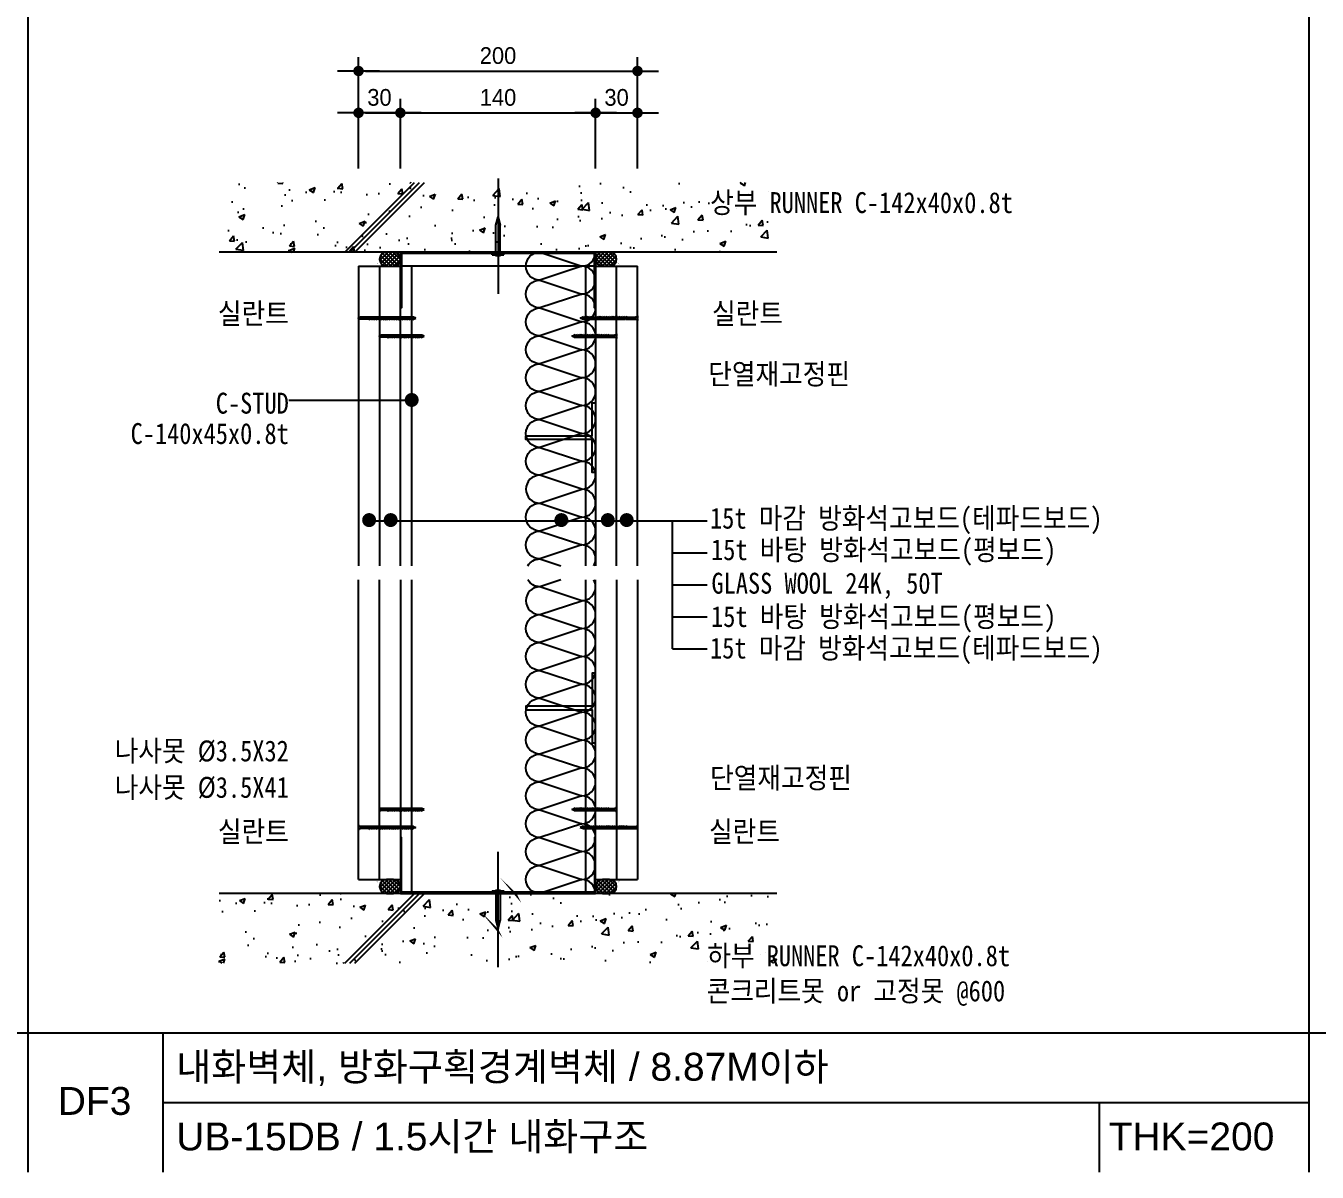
# Model space of a CAD drawing. Header units: millimetres. Extents: x 104 to 12536, y 73 to 2865.
# Drawn here: x 1021 to 1947, y 104 to 927 of the extents above; entities that cross this region are included whole.
import ezdxf
from ezdxf.enums import TextEntityAlignment as Align

# ---------------------------------------------------------------- set-up
doc = ezdxf.new("R2010")
doc.units = ezdxf.units.MM
doc.header["$LTSCALE"] = 5
doc.linetypes.add('CEN', pattern=[62, 60, -1, 0, -1])
for name, color, linetype in [('2', 7, 'Continuous'), ('CEN', 1, 'CEN'), ('CHAN', 3, 'Continuous'), ('CONC', 2, 'Continuous'), ('ele', 8, 'Continuous'), ('formline', 6, 'Continuous'), ('GB', 7, 'Continuous'), ('HAT', 8, 'Continuous'), ('HAT-CON', 8, 'Continuous'), ('INSUL', 8, 'Continuous'), ('ITXT', 5, 'Continuous'), ('PIN', 4, 'Continuous'), ('RXDIM', 7, 'Continuous'), ('SCREW2', 8, 'Continuous'), ('TEXT', 7, 'Continuous')]:
    doc.layers.add(name, color=color, linetype=linetype)
doc.styles.add('CGS', font='')
doc.styles.add('HANGUL', font='swissel.ttf', dxfattribs={"height": 39.575204})
doc.styles.add('RXHS', font='')
doc.styles.get('CGS').set_extended_font_data('Dotum')
doc.styles.get('RXHS').set_extended_font_data('DotumChe')
doc.dimstyles.new('NDIM', dxfattribs={"dimscale": 5, "dimtxt": 2.4, "dimasz": 1, "dimexe": 2, "dimexo": 2, "dimgap": 1, "dimtad": 1, "dimtoh": 1, "dimdec": 0, "dimzin": 0, "dimdsep": 46, "dimtxsty": 'CGS', "dimblk1": 'DOTK', "dimblk2": 'DOTK', "dimsah": 1, "dimcen": 3, "dimclrt": 3, "dimadec": 0, "dimazin": 0, "dimtfac": 1.25, "dimtdec": 0, "dimtix": 1, "dimtmove": 2, "dimatfit": 3, "dimldrblk": 'DOTK', "dimfxl": 1, "dimtolj": 1, "dimtzin": 0, "dimarcsym": 0})

# ---------------------------------------------------------------- blocks, each defined once
blk = doc.blocks.new('나사못41')
at = {"layer": 'SCREW2'}
for p, q in [((2.25, 39.17), (0.63, 38.74)), ((0.63, 38.74), (0.92, 39.12)), ((2.25, 38.32), (0.63, 37.89)), ((0.63, 37.89), (0.92, 38.27)), ((2.25, 37.47), (0.64, 37.04)), ((0.64, 37.04), (0.92, 37.43)), ((2.54, 39.55), (0.92, 39.12)), ((2.54, 38.7), (0.92, 38.27)), ((2.54, 37.86), (0.92, 37.43)), ((0.93, 38.81), (0.93, 38.28)), ((0.93, 37.97), (0.93, 37.43)), ((0.93, 37.12), (0.93, 36.58)), ((1.6, 41), (0.98, 39.39)), ((0.98, 39.39), (1.64, 39.91)), ((0.98, 39.39), (0.98, 39.14)), ((1.64, 39.91), (1.6, 41)), ((2.26, 39.48), (1.6, 41)), ((2.25, 39.17), (2.54, 39.55)), ((2.25, 39.17), (2.25, 38.63)), ((2.25, 38.32), (2.54, 38.7)), ((2.25, 38.32), (2.25, 37.78)), ((2.25, 37.47), (2.54, 37.86)), ((2.25, 37.47), (2.25, 36.93)), ((2.25, 36.62), (0.63, 36.19)), ((0.63, 36.19), (0.92, 36.58)), ((2.25, 35.78), (0.63, 35.35)), ((0.63, 35.35), (0.92, 35.73)), ((2.25, 34.93), (0.63, 34.5)), ((0.63, 34.5), (0.92, 34.88)), ((2.25, 33.23), (0.63, 32.8)), ((0.63, 32.8), (0.92, 33.19)), ((2.25, 32.39), (0.63, 31.96)), ((0.63, 31.96), (0.92, 32.34)), ((2.25, 31.54), (0.63, 31.11)), ((0.63, 31.11), (0.92, 31.5)), ((2.25, 29), (0.63, 28.57)), ((0.63, 28.57), (0.92, 28.95)), ((2.25, 34.08), (0.64, 33.65)), ((0.64, 33.65), (0.92, 34.04)), ((2.25, 30.69), (0.64, 30.26)), ((0.64, 30.26), (0.92, 30.65)), ((2.25, 29.85), (0.64, 29.42)), ((0.64, 29.42), (0.93, 29.8)), ((2.25, 28.15), (0.64, 27.72)), ((0.64, 27.72), (0.92, 28.11)), ((2.53, 37.01), (0.92, 36.58)), ((2.54, 36.16), (0.92, 35.73)), ((2.54, 35.31), (0.92, 34.88)), ((2.54, 34.47), (0.92, 34.04)), ((2.53, 33.62), (0.92, 33.19)), ((2.54, 32.77), (0.92, 32.34)), ((2.54, 31.92), (0.92, 31.5)), ((2.54, 31.08), (0.92, 30.65)), ((2.54, 29.38), (0.92, 28.95)), ((2.54, 28.54), (0.92, 28.11)), ((0.93, 36.27), (0.93, 35.73)), ((0.93, 35.43), (0.93, 34.89)), ((0.93, 34.58), (0.93, 34.04)), ((0.93, 33.73), (0.93, 33.19)), ((0.93, 32.88), (0.93, 32.34)), ((0.93, 32.04), (0.93, 31.5)), ((0.93, 31.19), (0.93, 30.65)), ((0.93, 30.34), (0.93, 29.8)), ((2.54, 30.23), (0.93, 29.8)), ((0.93, 29.49), (0.93, 28.95)), ((0.93, 28.65), (0.93, 28.11)), ((0.93, 27.8), (0.93, 27.26)), ((2.25, 36.62), (2.53, 37.01)), ((2.25, 36.62), (2.25, 36.08)), ((2.25, 35.78), (2.54, 36.16)), ((2.25, 35.78), (2.25, 35.24)), ((2.25, 34.93), (2.54, 35.31)), ((2.25, 34.93), (2.25, 34.39)), ((2.25, 34.08), (2.54, 34.47)), ((2.25, 34.08), (2.25, 33.54)), ((2.25, 33.23), (2.53, 33.62)), ((2.25, 33.23), (2.25, 32.69)), ((2.25, 32.39), (2.54, 32.77)), ((2.25, 32.39), (2.25, 31.85)), ((2.25, 31.54), (2.54, 31.92)), ((2.25, 31.54), (2.25, 31)), ((2.25, 30.69), (2.54, 31.08)), ((2.25, 30.69), (2.25, 30.15)), ((2.25, 29.85), (2.54, 30.23)), ((2.25, 29.84), (2.25, 29.3)), ((2.25, 29), (2.54, 29.38)), ((2.25, 29), (2.25, 28.46)), ((2.25, 28.15), (2.54, 28.54)), ((2.25, 28.15), (2.25, 27.61)), ((2.25, 24.76), (0.63, 24.33)), ((0.63, 24.33), (0.92, 24.72)), ((2.25, 27.3), (0.64, 26.87)), ((0.64, 26.87), (0.93, 27.26)), ((2.25, 26.46), (0.64, 26.03)), ((0.64, 26.03), (0.92, 26.41)), ((2.25, 25.61), (0.64, 25.18)), ((0.64, 25.18), (0.93, 25.56)), ((2.25, 23.91), (0.64, 23.48)), ((0.64, 23.48), (0.92, 23.87)), ((2.25, 23.07), (0.64, 22.64)), ((0.64, 22.64), (0.93, 23.02)), ((2.26, 22.22), (0.64, 21.79)), ((0.64, 21.79), (0.93, 22.18)), ((2.25, 21.37), (0.64, 20.94)), ((0.64, 20.94), (0.93, 21.33)), ((2.26, 20.53), (0.64, 20.1)), ((0.64, 20.1), (0.93, 20.48)), ((2.25, 19.68), (0.64, 19.25)), ((0.64, 19.25), (0.92, 19.63)), ((2.25, 18.83), (0.64, 18.4)), ((0.64, 18.4), (0.93, 18.79)), ((2.54, 26.84), (0.92, 26.41)), ((2.54, 25.15), (0.92, 24.72)), ((2.54, 24.3), (0.92, 23.87)), ((2.54, 20.06), (0.92, 19.63)), ((2.54, 27.69), (0.93, 27.26)), ((0.93, 26.95), (0.93, 26.41)), ((0.93, 26.1), (0.93, 25.56)), ((2.54, 25.99), (0.93, 25.56)), ((0.93, 25.26), (0.93, 24.72)), ((0.93, 24.41), (0.93, 23.87)), ((0.93, 23.56), (0.93, 23.02)), ((2.54, 23.45), (0.93, 23.02)), ((0.93, 22.71), (0.93, 22.18)), ((2.54, 22.6), (0.93, 22.18)), ((0.93, 21.87), (0.93, 21.33)), ((2.54, 21.76), (0.93, 21.33)), ((0.93, 21.02), (0.93, 20.48)), ((2.54, 20.91), (0.93, 20.48)), ((0.93, 20.17), (0.93, 19.63)), ((0.93, 19.32), (0.93, 18.79)), ((2.54, 19.21), (0.93, 18.79)), ((2.25, 27.3), (2.54, 27.69)), ((2.25, 27.3), (2.25, 26.76)), ((2.25, 26.46), (2.54, 26.84)), ((2.25, 26.45), (2.25, 25.92)), ((2.25, 25.61), (2.54, 25.99)), ((2.25, 25.61), (2.25, 25.07)), ((2.25, 24.76), (2.54, 25.15)), ((2.25, 24.76), (2.25, 24.22)), ((2.25, 23.91), (2.54, 24.3)), ((2.25, 23.91), (2.25, 23.37)), ((2.25, 23.07), (2.54, 23.45)), ((2.25, 23.06), (2.25, 20.53)), ((2.25, 21.37), (2.54, 21.76)), ((2.25, 21.37), (2.25, 20.83)), ((2.25, 20.52), (2.25, 19.98)), ((2.25, 19.68), (2.54, 20.06)), ((2.25, 19.68), (2.25, 19.14)), ((2.25, 18.83), (2.54, 19.21)), ((2.25, 18.83), (2.25, 18.29)), ((2.26, 22.22), (2.54, 22.6)), ((2.26, 20.53), (2.54, 20.91)), ((2.26, 17.98), (0.64, 17.55)), ((0.64, 17.55), (0.93, 17.94)), ((2.26, 17.14), (0.64, 16.71)), ((0.64, 16.71), (0.93, 17.09)), ((2.26, 15.44), (0.64, 15.01)), ((0.64, 15.01), (0.93, 15.4)), ((2.26, 14.59), (0.64, 14.16)), ((0.64, 14.16), (0.93, 14.55)), ((2.26, 16.29), (0.65, 15.86)), ((0.65, 15.86), (0.93, 16.24)), ((2.26, 13.75), (0.65, 13.32)), ((0.65, 13.32), (0.93, 13.7)), ((2.26, 12.9), (0.65, 12.47)), ((0.65, 12.47), (0.93, 12.86)), ((2.26, 12.05), (0.65, 11.62)), ((0.65, 11.62), (0.93, 12.01)), ((2.26, 11.21), (0.65, 10.78)), ((0.65, 10.78), (0.93, 11.16)), ((2.26, 10.38), (0.65, 9.95)), ((0.65, 9.95), (0.93, 10.33)), ((2.26, 9.55), (0.65, 9.12)), ((0.65, 9.12), (0.93, 9.5)), ((0.93, 18.48), (0.93, 17.94)), ((0.93, 18.48), (0.93, 17.94)), ((2.54, 18.37), (0.93, 17.94)), ((0.93, 17.63), (0.93, 17.09)), ((2.55, 17.52), (0.93, 17.09)), ((0.93, 16.78), (0.93, 16.24)), ((2.55, 16.67), (0.93, 16.24)), ((0.93, 15.94), (0.93, 15.4)), ((2.54, 15.83), (0.93, 15.4)), ((0.93, 15.09), (0.93, 14.55)), ((2.55, 14.98), (0.93, 14.55)), ((0.93, 14.24), (0.93, 13.7)), ((2.55, 14.13), (0.93, 13.7)), ((0.93, 13.39), (0.93, 12.86)), ((2.55, 13.29), (0.93, 12.86)), ((0.93, 12.55), (0.93, 12.01)), ((2.55, 12.44), (0.93, 12.01)), ((0.93, 11.7), (0.93, 10.33)), ((2.55, 11.59), (0.93, 11.16)), ((2.55, 10.76), (0.93, 10.33)), ((0.93, 10.02), (0.93, 9.5)), ((2.55, 9.93), (0.93, 9.5)), ((2.25, 17.98), (2.25, 17.44)), ((2.25, 17.13), (2.25, 16.59)), ((2.25, 16.29), (2.25, 15.75)), ((2.25, 15.44), (2.25, 14.9)), ((2.25, 14.59), (2.25, 14.05)), ((2.25, 13.75), (2.25, 13.21)), ((2.25, 12.05), (2.25, 11.51)), ((2.25, 11.2), (2.25, 10.68)), ((2.25, 10.37), (2.25, 9.85)), ((2.25, 9.54), (2.25, 9.02)), ((2.26, 17.98), (2.54, 18.37)), ((2.26, 17.14), (2.55, 17.52)), ((2.26, 16.29), (2.55, 16.67)), ((2.26, 15.44), (2.54, 15.83)), ((2.26, 14.59), (2.55, 14.98)), ((2.26, 13.75), (2.55, 14.13)), ((2.26, 12.9), (2.55, 13.29)), ((2.26, 12.9), (2.26, 12.36)), ((2.26, 12.05), (2.55, 12.44)), ((2.26, 11.21), (2.55, 11.59)), ((2.26, 10.38), (2.55, 10.76)), ((2.26, 9.55), (2.55, 9.93)), ((2.26, 8.72), (0.65, 8.29)), ((0.65, 8.29), (0.93, 8.67)), ((2.26, 7.89), (0.65, 7.46)), ((0.65, 7.46), (0.93, 7.84)), ((2.26, 7.06), (0.65, 6.63)), ((0.65, 6.63), (0.93, 7.01)), ((0.93, 9.19), (0.93, 8.67)), ((2.55, 9.1), (0.93, 8.67)), ((0.93, 8.36), (0.93, 7.84)), ((2.55, 8.27), (0.93, 7.84)), ((0.93, 7.53), (0.93, 7.01)), ((2.55, 7.44), (0.93, 7.01)), ((0.93, 6.7), (0.93, 1.19)), ((1.54, 0.48), (1.54, 0.65)), ((1.6, 0.68), (1.57, 0.68)), ((1.63, 0.48), (1.63, 0.65)), ((2.08, 0), (3.2, 0)), ((2.25, 8.71), (2.25, 8.19)), ((2.25, 7.88), (2.25, 7.36)), ((2.25, 7.05), (2.25, 1.19)), ((2.26, 8.72), (2.55, 9.1)), ((2.26, 7.89), (2.55, 8.27)), ((2.26, 7.06), (2.55, 7.44)), ((-0.03, 0), (1.09, 0))]:
    blk.add_line(p, q, dxfattribs=at)
for centre, radius, start, end in [((-0.49, 1.35), 1.43, 288.66128, 353.44689), ((1.07, 0.47), 0.473, 267.52648, 0.91384), ((1.59, -1.99), 2.05, 80.28655, 99.71345), ((1.57, 0.65), 0.033, 90, 180), ((1.6, 0.65), 0.033, 0, 90), ((2.1, 0.47), 0.473, 179.08616, 272.47352), ((3.64, 1.33), 1.4, 185.72984, 251.659)]:
    blk.add_arc(centre, radius, start, end, dxfattribs=at)
blk = doc.blocks.new('고정못')
at = {"layer": 'CEN'}
blk.add_line((4.11, 55.13), (4.11, -27.57), dxfattribs=at)
at = {"layer": 'SCREW2'}
for p, q in [((2.66, 21.76), (4.11, 27.57)), ((2.66, 2.42), (2.66, 21.76)), ((4.11, 27.57), (5.56, 21.76)), ((5.56, 2.42), (5.56, 21.76)), ((0, 1.45), (8.22, 1.45)), ((0, 0.48), (0, 1.45)), ((0, 0.48), (8.22, 0.48)), ((2.42, 0), (2.42, 0.48)), ((2.42, 0), (5.8, 0)), ((5.8, 0), (5.8, 0.48)), ((8.22, 0.48), (8.22, 1.45))]:
    blk.add_line(p, q, dxfattribs=at)
blk.add_lwpolyline([(4.11, 27.57), (4.63, 22.28, 0.255479), (5.56, 21.76, 0.15073)], format="xyb", dxfattribs=at)
at = {"layer": 'SCREW2', "extrusion": (0, 0, -1)}
for centre, major_axis, ratio, start_param, end_param in [((0.06, 2.43), (2.6, 0.01), 0.375814, 0.025149, 1.595945), ((0.99, 2.42), (2.42, 0.09), 0.428989, 0.090861, 1.274963)]:
    blk.add_ellipse(centre, major_axis=major_axis, ratio=ratio, start_param=start_param, end_param=end_param, dxfattribs=at)
at = {"layer": 'SCREW2'}
for centre, major_axis, ratio, start_param, end_param in [((7.23, 2.42), (-2.42, 0.09), 0.428989, 0.090861, 1.274963), ((8.16, 2.43), (-2.6, 0.01), 0.375814, 0.025149, 1.595945)]:
    blk.add_ellipse(centre, major_axis=major_axis, ratio=ratio, start_param=start_param, end_param=end_param, dxfattribs=at)
blk = doc.blocks.new('DOTK')
blk.add_line((-3, 0), (3, 0))
at = {"const_width": 0.75}
blk.add_lwpolyline([(-0.375, 0, 1), (0.375, 0, 1)], format="xyb", close=True, dxfattribs=at)
blk = doc.blocks.new('*D40')
at = {"layer": 'RXDIM', "color": 0, "lineweight": -2, "transparency": 16777216}
for p, q in [((1260.03, 824.5), (1260.03, 904.5)), ((1460.03, 824.5), (1460.03, 904.5)), ((1265.03, 894.5), (1455.03, 894.5))]:
    blk.add_line(p, q, dxfattribs=at)
at = {"layer": 'RXDIM', "color": 0, "lineweight": -2, "transparency": 16777216, "xscale": 5, "yscale": 5, "zscale": 5, "rotation": 180}
blk.add_blockref('DOTK', (1260.03, 894.5), dxfattribs=at)
at = {"layer": 'RXDIM', "color": 0, "lineweight": -2, "transparency": 16777216, "xscale": 5, "yscale": 5, "zscale": 5}
blk.add_blockref('DOTK', (1460.03, 894.5), dxfattribs=at)
at = {"layer": 'RXDIM', "color": 3, "transparency": 16777216, "insert": (1360.03, 905.51), "char_height": 12, "attachment_point": 5, "style": 'CGS'}
blk.add_mtext('\\A1;200', dxfattribs=at)
blk = doc.blocks.new('*D41')
at = {"layer": 'RXDIM', "color": 0, "lineweight": -2, "transparency": 16777216}
for p, q in [((1260.03, 824.5), (1260.03, 874.5)), ((1290.03, 824.5), (1290.03, 874.5)), ((1265.03, 864.5), (1285.03, 864.5))]:
    blk.add_line(p, q, dxfattribs=at)
at = {"layer": 'RXDIM', "color": 0, "lineweight": -2, "transparency": 16777216, "xscale": 5, "yscale": 5, "zscale": 5, "rotation": 180}
blk.add_blockref('DOTK', (1260.03, 864.5), dxfattribs=at)
at = {"layer": 'RXDIM', "color": 0, "lineweight": -2, "transparency": 16777216, "xscale": 5, "yscale": 5, "zscale": 5}
blk.add_blockref('DOTK', (1290.03, 864.5), dxfattribs=at)
at = {"layer": 'RXDIM', "color": 3, "transparency": 16777216, "insert": (1275.03, 875.51), "char_height": 12, "attachment_point": 5, "style": 'CGS'}
blk.add_mtext('\\A1;30', dxfattribs=at)
blk = doc.blocks.new('*D42')
at = {"layer": 'RXDIM', "color": 0, "lineweight": -2, "transparency": 16777216}
for p, q in [((1290.03, 824.5), (1290.03, 874.5)), ((1430.03, 824.5), (1430.03, 874.5)), ((1295.03, 864.5), (1425.03, 864.5))]:
    blk.add_line(p, q, dxfattribs=at)
at = {"layer": 'RXDIM', "color": 0, "lineweight": -2, "transparency": 16777216, "xscale": 5, "yscale": 5, "zscale": 5, "rotation": 180}
blk.add_blockref('DOTK', (1290.03, 864.5), dxfattribs=at)
at = {"layer": 'RXDIM', "color": 0, "lineweight": -2, "transparency": 16777216, "xscale": 5, "yscale": 5, "zscale": 5}
blk.add_blockref('DOTK', (1430.03, 864.5), dxfattribs=at)
at = {"layer": 'RXDIM', "color": 3, "transparency": 16777216, "insert": (1360.03, 875.51), "char_height": 12, "attachment_point": 5, "style": 'CGS'}
blk.add_mtext('\\A1;140', dxfattribs=at)
blk = doc.blocks.new('*D43')
at = {"layer": 'RXDIM', "color": 0, "lineweight": -2, "transparency": 16777216}
for p, q in [((1430.03, 824.5), (1430.03, 874.5)), ((1460.03, 824.5), (1460.03, 874.5)), ((1435.03, 864.5), (1455.03, 864.5))]:
    blk.add_line(p, q, dxfattribs=at)
at = {"layer": 'RXDIM', "color": 0, "lineweight": -2, "transparency": 16777216, "xscale": 5, "yscale": 5, "zscale": 5, "rotation": 180}
blk.add_blockref('DOTK', (1430.03, 864.5), dxfattribs=at)
at = {"layer": 'RXDIM', "color": 0, "lineweight": -2, "transparency": 16777216, "xscale": 5, "yscale": 5, "zscale": 5}
blk.add_blockref('DOTK', (1460.03, 864.5), dxfattribs=at)
at = {"layer": 'RXDIM', "color": 3, "transparency": 16777216, "insert": (1445.03, 875.51), "char_height": 12, "attachment_point": 5, "style": 'CGS'}
blk.add_mtext('\\A1;30', dxfattribs=at)
blk = doc.blocks.new('나사못32')
at = {"layer": 'SCREW2'}
for p, q in [((2.24, 30.17), (0.63, 29.74)), ((0.63, 29.74), (0.92, 30.12)), ((2.25, 29.32), (0.63, 28.89)), ((0.63, 28.89), (0.92, 29.27)), ((2.25, 28.47), (0.63, 28.04)), ((0.63, 28.04), (0.92, 28.43)), ((2.53, 28.01), (0.91, 27.58)), ((2.53, 30.55), (0.92, 30.12)), ((0.92, 29.81), (0.92, 29.28)), ((2.53, 29.7), (0.92, 29.27)), ((0.92, 28.97), (0.92, 28.43)), ((2.54, 28.86), (0.92, 28.43)), ((0.92, 28.12), (0.92, 27.58)), ((1.6, 32), (0.98, 30.39)), ((0.98, 30.39), (1.64, 30.91)), ((0.98, 30.39), (0.98, 30.14)), ((1.64, 30.91), (1.6, 32)), ((2.27, 30.45), (1.6, 32)), ((2.24, 30.17), (2.53, 30.55)), ((2.24, 30.17), (2.24, 29.63)), ((2.24, 29.32), (2.24, 28.78)), ((2.24, 28.47), (2.24, 27.93)), ((2.24, 27.62), (2.53, 28.01)), ((2.25, 29.32), (2.53, 29.7)), ((2.25, 28.47), (2.54, 28.86)), ((2.24, 27.62), (0.63, 27.19)), ((0.63, 27.19), (0.91, 27.58)), ((2.24, 26.78), (0.63, 26.35)), ((0.63, 26.35), (0.92, 26.73)), ((2.25, 25.93), (0.63, 25.5)), ((0.63, 25.5), (0.92, 25.88)), ((2.25, 25.08), (0.63, 24.65)), ((0.63, 24.65), (0.92, 25.04)), ((2.24, 24.23), (0.63, 23.8)), ((0.63, 23.8), (0.91, 24.19)), ((2.24, 23.39), (0.63, 22.96)), ((0.63, 22.96), (0.92, 23.34)), ((2.25, 22.54), (0.63, 22.11)), ((0.63, 22.11), (0.92, 22.5)), ((2.25, 21.69), (0.63, 21.26)), ((0.63, 21.26), (0.92, 21.65)), ((2.25, 20), (0.63, 19.57)), ((0.63, 19.57), (0.92, 19.95)), ((2.25, 19.15), (0.63, 18.72)), ((0.63, 18.72), (0.92, 19.11)), ((2.25, 20.85), (0.64, 20.42)), ((0.64, 20.42), (0.92, 20.8)), ((2.53, 24.62), (0.91, 24.19)), ((0.92, 27.27), (0.92, 26.73)), ((2.53, 27.16), (0.92, 26.73)), ((0.92, 26.43), (0.92, 25.89)), ((2.53, 26.31), (0.92, 25.88)), ((0.92, 25.58), (0.92, 25.04)), ((2.54, 25.47), (0.92, 25.04)), ((0.92, 24.73), (0.92, 24.19)), ((0.92, 23.88), (0.92, 23.34)), ((2.53, 23.77), (0.92, 23.34)), ((0.92, 23.04), (0.92, 22.5)), ((2.53, 22.92), (0.92, 22.5)), ((0.92, 22.19), (0.92, 21.65)), ((2.54, 22.08), (0.92, 21.65)), ((0.92, 21.34), (0.92, 20.8)), ((2.54, 21.23), (0.92, 20.8)), ((0.92, 20.49), (0.92, 19.95)), ((2.53, 20.38), (0.92, 19.95)), ((0.92, 19.65), (0.92, 19.11)), ((2.54, 19.54), (0.92, 19.11)), ((0.92, 18.8), (0.92, 18.26)), ((2.54, 18.69), (0.92, 18.26)), ((2.24, 27.62), (2.24, 27.08)), ((2.24, 26.78), (2.53, 27.16)), ((2.24, 26.78), (2.24, 26.24)), ((2.24, 25.93), (2.24, 25.39)), ((2.24, 25.08), (2.24, 24.54)), ((2.24, 24.23), (2.53, 24.62)), ((2.24, 24.23), (2.24, 23.69)), ((2.24, 23.39), (2.53, 23.77)), ((2.24, 23.39), (2.24, 22.85)), ((2.24, 22.54), (2.24, 22)), ((2.24, 21.69), (2.24, 21.15)), ((2.24, 20.84), (2.24, 20.3)), ((2.24, 20), (2.24, 19.46)), ((2.24, 19.15), (2.24, 18.61)), ((2.25, 25.93), (2.53, 26.31)), ((2.25, 25.08), (2.54, 25.47)), ((2.25, 22.54), (2.53, 22.92)), ((2.25, 21.69), (2.54, 22.08)), ((2.25, 20.85), (2.54, 21.23)), ((2.25, 20), (2.53, 20.38)), ((2.25, 19.15), (2.54, 19.54)), ((2.25, 18.3), (2.54, 18.69)), ((2.25, 17.46), (0.63, 17.03)), ((0.63, 17.03), (0.92, 17.41)), ((2.25, 15.9), (0.63, 15.47)), ((0.63, 15.47), (0.92, 15.86)), ((2.25, 13.36), (0.63, 12.93)), ((0.63, 12.93), (0.92, 13.32)), ((2.25, 18.3), (0.64, 17.87)), ((0.64, 17.87), (0.92, 18.26)), ((2.25, 16.73), (0.64, 16.3)), ((0.64, 16.3), (0.92, 16.68)), ((2.25, 15.06), (0.64, 14.63)), ((0.64, 14.63), (0.92, 15.01)), ((2.25, 14.21), (0.64, 13.78)), ((0.64, 13.78), (0.92, 14.16)), ((2.25, 12.51), (0.64, 12.08)), ((0.64, 12.08), (0.92, 12.47)), ((2.25, 11.67), (0.64, 11.24)), ((0.64, 11.24), (0.92, 11.62)), ((2.26, 10.82), (0.64, 10.39)), ((0.64, 10.39), (0.93, 10.78)), ((2.27, 9.98), (0.65, 9.55)), ((0.65, 9.55), (0.94, 9.93)), ((0.92, 17.95), (0.92, 17.41)), ((2.54, 17.84), (0.92, 17.41)), ((0.92, 17.45), (0.92, 16.92)), ((0.92, 17.22), (0.92, 16.68)), ((2.54, 17.11), (0.92, 16.68)), ((0.92, 16.37), (0.92, 15.86)), ((2.54, 16.29), (0.92, 15.86)), ((0.92, 15.55), (0.92, 15.01)), ((2.54, 15.44), (0.92, 15.01)), ((0.92, 14.7), (0.92, 14.16)), ((2.54, 14.59), (0.92, 14.16)), ((0.92, 13.86), (0.92, 13.32)), ((2.54, 13.75), (0.92, 13.32)), ((0.92, 13.01), (0.92, 12.47)), ((2.54, 12.9), (0.92, 12.47)), ((0.92, 12.16), (0.92, 11.62)), ((2.54, 12.05), (0.92, 11.62)), ((0.93, 11.32), (0.93, 10.78)), ((2.55, 11.21), (0.93, 10.78)), ((0.94, 10.47), (0.94, 9.93)), ((2.55, 10.36), (0.94, 9.93)), ((2.56, 9.51), (0.94, 9.09)), ((0.95, 9.63), (0.95, 9.09)), ((2.24, 18.3), (2.24, 17.76)), ((2.24, 17.45), (2.24, 17.03)), ((2.24, 16.72), (2.24, 16.54)), ((2.24, 16.71), (2.24, 15.86)), ((2.24, 15.9), (2.24, 15.36)), ((2.24, 14.21), (2.24, 13.67)), ((2.24, 13.36), (2.24, 12.82)), ((2.24, 12.51), (2.24, 11.97)), ((2.25, 17.46), (2.54, 17.84)), ((2.25, 16.73), (2.54, 17.11)), ((2.25, 15.9), (2.54, 16.29)), ((2.25, 15.06), (2.54, 15.44)), ((2.25, 15.06), (2.25, 14.52)), ((2.25, 14.21), (2.54, 14.59)), ((2.25, 13.36), (2.54, 13.75)), ((2.25, 12.51), (2.54, 12.9)), ((2.25, 11.67), (2.54, 12.05)), ((2.25, 11.67), (2.25, 11.13)), ((2.26, 10.82), (2.55, 11.21)), ((2.26, 10.82), (2.26, 10.28)), ((2.27, 9.98), (2.55, 10.36)), ((2.27, 9.98), (2.27, 9.44)), ((2.27, 9.13), (2.56, 9.51)), ((0, 0), (1.12, 0)), ((2.27, 9.13), (0.66, 8.7)), ((0.66, 8.7), (0.94, 9.09)), ((2.27, 8.28), (0.66, 7.85)), ((0.66, 7.85), (0.95, 8.24)), ((2.28, 7.44), (0.67, 7.01)), ((0.67, 7.01), (0.95, 7.39)), ((2.29, 6.59), (0.67, 6.16)), ((0.67, 6.16), (0.96, 6.55)), ((2.28, 5.74), (0.67, 5.31)), ((0.67, 5.31), (0.95, 5.7)), ((0.95, 8.78), (0.95, 8.24)), ((2.56, 8.67), (0.95, 8.24)), ((0.95, 7.93), (0.95, 7.39)), ((2.57, 7.82), (0.95, 7.39)), ((2.57, 6.13), (0.95, 5.7)), ((0.95, 5.39), (0.95, 1.19)), ((0.96, 7.09), (0.96, 6.55)), ((2.57, 6.98), (0.96, 6.55)), ((0.96, 6.24), (0.96, 5.7)), ((1.57, 0.48), (1.57, 0.65)), ((1.63, 0.68), (1.6, 0.68)), ((1.66, 0.48), (1.66, 0.65)), ((2.27, 9.13), (2.27, 8.59)), ((2.27, 8.28), (2.56, 8.67)), ((2.27, 8.28), (2.27, 7.74)), ((2.27, 5.74), (2.27, 1.19)), ((2.28, 7.44), (2.57, 7.82)), ((2.28, 7.44), (2.28, 6.9)), ((2.28, 6.59), (2.28, 6.05)), ((2.28, 5.74), (2.57, 6.13)), ((2.29, 6.59), (2.57, 6.98)), ((2.11, 0), (3.23, 0))]:
    blk.add_line(p, q, dxfattribs=at)
for centre, radius, start, end in [((-0.44, 1.33), 1.4, 288.341, 354.27016), ((1.1, 0.47), 0.473, 267.52648, 0.91384), ((1.61, -1.99), 2.05, 80.28655, 99.71345), ((1.6, 0.65), 0.033, 90, 180), ((1.63, 0.65), 0.033, 360, 90), ((2.13, 0.47), 0.473, 179.08616, 272.47352), ((3.67, 1.33), 1.4, 185.72984, 251.659)]:
    blk.add_arc(centre, radius, start, end, dxfattribs=at)

msp = doc.modelspace()

# ---------------------------------------------------------------- hatches: boundary and pattern name
at = {"layer": 'HAT'}
h = msp.add_hatch(dxfattribs=at)
h.set_pattern_fill('_USER', color=256, scale=2, angle=45, style=0, double=1, pattern_type=0)
h.set_pattern_definition([(45, (-2685.3424, -7331.4971), (-1.41421356, 1.41421356), []), (135, (-2685.3424, -7331.4971), (-1.41421356, -1.41421356), [])])
h.paths.add_polyline_path([(1285.03, 764.5), (1280.03, 764.5, 1), (1280.03, 754.5), (1285.03, 754.5, 1)])
h = msp.add_hatch(dxfattribs=at)
h.set_pattern_fill('_USER', color=256, scale=2, angle=45, style=0, double=1, pattern_type=0)
h.set_pattern_definition([(45, (-2530.3424, -7331.4971), (-1.41421356, 1.41421356), []), (135, (-2530.3424, -7331.4971), (-1.41421356, -1.41421356), [])])
h.paths.add_polyline_path([(1440.03, 764.5), (1435.03, 764.5, 1), (1435.03, 754.5), (1440.03, 754.5, 1)])
h = msp.add_hatch(dxfattribs=at)
h.set_pattern_fill('_USER', color=256, scale=2, angle=45, style=0, double=1, pattern_type=0)
h.set_pattern_definition([(45, (-2685.3424, -7781.4976), (-1.41421356, 1.41421356), []), (135, (-2685.3424, -7781.4976), (-1.41421356, -1.41421356), [])])
h.paths.add_polyline_path([(1285.03, 314.5), (1280.03, 314.5, 1), (1280.03, 304.5), (1285.03, 304.5, 1)])
h = msp.add_hatch(dxfattribs=at)
h.set_pattern_fill('_USER', color=256, scale=2, angle=45, style=0, double=1, pattern_type=0)
h.set_pattern_definition([(45, (-2530.3424, -7781.4976), (-1.41421356, 1.41421356), []), (135, (-2530.3424, -7781.4976), (-1.41421356, -1.41421356), [])])
h.paths.add_polyline_path([(1440.03, 314.5), (1435.03, 314.5, 1), (1435.03, 304.5), (1440.03, 304.5, 1)])
at = {"layer": 'HAT-CON'}
h = msp.add_hatch(dxfattribs=at)
h.set_pattern_fill('AR-CONC', color=256, scale=6, style=0)
h.set_pattern_definition([(50, (-43589.16, -4725.035), (43.03561, -3.765128), [4.5, -49.5]), (355, (-43589.16, -4725.035), (-8.32508, 45.13153), [3.6, -39.6]), (100.4514, (-43585.574, -4725.35), (34.710563, 41.366373), [3.82441, -42.068527]), (46.1842, (-43589.16, -4713.035), (64.03446, -9.93114), [6.75, -74.25]), (96.6356, (-43583.824, -4713.86), (56.07976, 58.44707), [5.73662, -63.10278]), (351.1842, (-43589.16, -4713.035), (56.07972, 58.44712), [5.4, -59.4]), (21, (-43583.16, -4716.035), (35.814423, -24.157133), [4.5, -49.5]), (326, (-43583.16, -4716.035), (14.59892, 43.509003), [3.6, -39.6]), (71.4514, (-43580.175, -4718.048), (50.413358, 19.35183), [3.82441, -42.068527]), (37.5, (-43589.16, -4725.035), (0.7295913, 19.973631), [0, -39.12, 0, -40.2, 0, -39.75]), (7.5, (-43589.16, -4725.035), (15.784172, 23.664703), [0, -22.92, 0, -38.22, 0, -15.15]), (327.5, (-43602.54, -4725.035), (32.029346, -1.3532923), [0, -15, 0, -46.8, 0, -62.1]), (317.5, (-43608.54, -4725.035), (34.99117, 6.006299), [0, -19.5, 0, -31.08, 0, -44.1])])
h.paths.add_polyline_path([(1560.03, 764.5), (1560.03, 814.5), (1160.03, 814.5), (1160.03, 764.5)])
h = msp.add_hatch(dxfattribs=at)
h.set_pattern_fill('AR-CONC', color=256, scale=6, style=0)
h.set_pattern_definition([(50, (-43639.16, -5235.035), (43.03561, -3.765128), [4.5, -49.5]), (355, (-43639.16, -5235.035), (-8.32508, 45.13153), [3.6, -39.6]), (100.4514, (-43635.574, -5235.35), (34.710563, 41.366373), [3.82441, -42.068527]), (46.1842, (-43639.16, -5223.035), (64.03446, -9.93114), [6.75, -74.25]), (96.6356, (-43633.824, -5223.86), (56.07976, 58.44707), [5.73662, -63.10278]), (351.1842, (-43639.16, -5223.035), (56.07972, 58.44712), [5.4, -59.4]), (21, (-43633.16, -5226.035), (35.814423, -24.157133), [4.5, -49.5]), (326, (-43633.16, -5226.035), (14.59892, 43.509003), [3.6, -39.6]), (71.4514, (-43630.175, -5228.05), (50.413358, 19.35183), [3.82441, -42.068527]), (37.5, (-43639.16, -5235.035), (0.7295913, 19.973631), [0, -39.12, 0, -40.2, 0, -39.75]), (7.5, (-43639.16, -5235.035), (15.784172, 23.664703), [0, -22.92, 0, -38.22, 0, -15.15]), (327.5, (-43652.54, -5235.035), (32.029346, -1.3532923), [0, -15, 0, -46.8, 0, -62.1]), (317.5, (-43658.54, -5235.035), (34.99117, 6.006299), [0, -19.5, 0, -31.08, 0, -44.1])])
h.paths.add_polyline_path([(1560.03, 254.5), (1560.03, 304.5), (1160.03, 304.5), (1160.03, 254.5)])

# ---------------------------------------------------------------- linework, layer by layer
at = {"layer": 'CHAN', "color": 3}
for points in [[(1430.03, 764.5), (1430.03, 724.5), (1429.23, 724.5), (1429.23, 763.7), (1290.83, 763.7), (1290.83, 724.5), (1290.03, 724.5), (1290.03, 764.5)], [(1290.83, 305.3), (1290.83, 344.5), (1290.03, 344.5), (1290.03, 304.5), (1430.03, 304.5), (1430.03, 344.5), (1429.23, 344.5), (1429.23, 305.3)]]:
    msp.add_lwpolyline(points, close=True, dxfattribs=at)
at = {"layer": 'CONC'}
for p, q in [((1560.03, 764.5), (1160.03, 764.5)), ((1560.03, 304.5), (1160.03, 304.5))]:
    msp.add_line(p, q, dxfattribs=at)
at = {"layer": 'ele', "color": 8}
for p, q in [((1290.83, 754.73), (1430.03, 754.73)), ((1298.08, 754.73), (1298.08, 539.5)), ((1422.78, 754.73), (1422.78, 539.5)), ((1298.08, 529.5), (1298.08, 305.3)), ((1422.78, 529.5), (1422.78, 305.3))]:
    msp.add_line(p, q, dxfattribs=at)
at = {"layer": 'formline'}
for p, q in [((1022.94, 2865.5), (1022.94, 104.5)), ((1941.38, 2865.5), (1941.38, 104.5)), ((104.5, 204.5), (3778.25, 204.5)), ((1120.03, 104.5), (1120.03, 204.5)), ((1120.03, 154.5), (1941.38, 154.5)), ((1791.38, 104.5), (1791.38, 154.5))]:
    msp.add_line(p, q, dxfattribs=at)
at = {"layer": 'GB', "color": 7}
for p, q in [((1260.03, 754.5), (1260.03, 539.5)), ((1275.03, 754.5), (1275.03, 539.5)), ((1290.03, 539.5), (1290.03, 754.5)), ((1430.03, 754.5), (1430.03, 539.5)), ((1445.03, 539.5), (1445.03, 754.5)), ((1460.03, 539.5), (1460.03, 754.5)), ((1260.03, 314.5), (1260.03, 529.5)), ((1275.03, 314.5), (1275.03, 529.5)), ((1290.03, 529.5), (1290.03, 314.5)), ((1430.03, 314.5), (1430.03, 529.5)), ((1445.03, 529.5), (1445.03, 314.5)), ((1460.03, 529.5), (1460.03, 314.5))]:
    msp.add_line(p, q, dxfattribs=at)
at = {"layer": 'GB'}
for p, q in [((1260.03, 754.5), (1290.03, 754.5)), ((1430.03, 754.5), (1460.03, 754.5)), ((1260.03, 314.5), (1290.03, 314.5)), ((1430.03, 314.5), (1460.03, 314.5))]:
    msp.add_line(p, q, dxfattribs=at)
at = {"layer": 'HAT'}
for points in [[(1280.03, 764.5, 1), (1280.03, 754.5), (1285.03, 754.5, 1), (1285.03, 764.5), (1280.03, 764.5)], [(1435.03, 764.5, 1), (1435.03, 754.5), (1440.03, 754.5, 1), (1440.03, 764.5), (1435.03, 764.5)], [(1280.03, 314.5, 1), (1280.03, 304.5), (1285.03, 304.5, 1), (1285.03, 314.5), (1280.03, 314.5)], [(1435.03, 314.5, 1), (1435.03, 304.5), (1440.03, 304.5, 1), (1440.03, 314.5), (1435.03, 314.5)]]:
    msp.add_lwpolyline(points, format="xyb", dxfattribs=at)
at = {"layer": 'HAT-CON'}
for p, q in [((1250.22, 764.5), (1300.22, 814.5)), ((1253.76, 764.5), (1303.76, 814.5)), ((1257.3, 764.5), (1307.3, 814.5)), ((1250.22, 254.5), (1300.22, 304.5)), ((1253.76, 254.5), (1303.76, 304.5)), ((1257.3, 254.5), (1307.3, 304.5))]:
    msp.add_line(p, q, dxfattribs=at)
at = {"layer": 'INSUL'}
for points in [[(1428.69, 539.5, 0.57735), (1420.03, 554.5), (1390.03, 544.5, -1), (1390.03, 564.5), (1420.03, 554.5, 1), (1420.03, 574.5), (1390.03, 564.5, -1), (1390.03, 584.5), (1420.03, 594.5), (1390.03, 604.5, 1), (1390.03, 584.5), (1420.03, 574.5, 1), (1420.03, 594.5, 0.414214), (1430.03, 604.5, 0.414214), (1420.03, 614.5), (1390.03, 604.5, -1), (1390.03, 624.5), (1420.03, 614.5, 1), (1420.03, 634.5), (1390.03, 624.5, -1), (1390.03, 644.5), (1420.03, 634.5, 1), (1420.03, 654.5), (1390.03, 644.5, -1), (1390.03, 664.5), (1420.03, 654.5, 1), (1420.03, 674.5), (1390.03, 664.5, -1), (1390.03, 684.5), (1420.03, 674.5, 1), (1420.03, 694.5), (1390.03, 684.5, -1), (1390.03, 704.5), (1420.03, 694.5, 1), (1420.03, 714.5), (1390.03, 704.5, -1), (1390.03, 724.5), (1420.03, 714.5, 1), (1420.03, 734.5), (1390.03, 724.5, -1), (1390.03, 744.5), (1420.03, 734.5, 1), (1420.03, 754.5), (1390.03, 744.5, -1), (1390.03, 764.5), (1420.03, 754.5, 0.414214), (1430.03, 764.5)], [(1381.37, 539.5, -0.267949), (1390.03, 544.5), (1405.03, 539.5)], [(1430.03, 304.5, 0.414214), (1420.03, 314.5), (1390.03, 304.5, -1), (1390.03, 324.5), (1420.03, 314.5, 1), (1420.03, 334.5), (1390.03, 324.5, -1), (1390.03, 344.5), (1420.03, 334.5, 1), (1420.03, 354.5), (1390.03, 344.5, -1), (1390.03, 364.5), (1420.03, 354.5, 1), (1420.03, 374.5), (1390.03, 364.5, -1), (1390.03, 384.5), (1420.03, 374.5, 1), (1420.03, 394.5), (1390.03, 384.5, -1), (1390.03, 404.5), (1420.03, 394.5, 1), (1420.03, 414.5), (1390.03, 404.5, -1), (1390.03, 424.5), (1420.03, 414.5, 1), (1420.03, 434.5), (1390.03, 424.5, -1), (1390.03, 444.5), (1420.03, 434.5, 1), (1420.03, 454.5), (1390.03, 444.5, -1), (1390.03, 464.5), (1420.03, 454.5, 1), (1420.03, 474.5), (1390.03, 464.5, -1), (1390.03, 484.5), (1420.03, 474.5, 1), (1420.03, 494.5), (1390.03, 484.5, -1), (1390.03, 504.5), (1420.03, 514.5), (1390.03, 524.5, 1), (1390.03, 504.5), (1420.03, 494.5, 1), (1420.03, 514.5, 0.414214), (1430.03, 524.5, 0.131652), (1428.69, 529.5, 0.131652)], [(1405.03, 529.5), (1390.03, 524.5, -0.267949), (1381.37, 529.5, -0.267949)]]:
    msp.add_lwpolyline(points, format="xyb", dxfattribs=at)
at = {"layer": 'ITXT'}
msp.add_line((1485.03, 479.9), (1485.03, 571.9), dxfattribs=at)
for points in [[(1423.2, 764.49, 0, 8.33, 0), (1439.34, 783.58, 0, 0, 0), (1454.66, 801.83, 0, 0, 0), (1509.33, 801.83, 0, 0, 0)], [(1273.71, 756.27, 0, 8.33, 0), (1257.37, 737.36, 0, 0, 0), (1244.51, 722.23, 0, 0, 0), (1210.03, 722.23, 0, 0, 0)], [(1446.34, 756.27, 0, 8.33, 0), (1462.69, 737.36, 0, 0, 0), (1475.54, 722.23, 0, 0, 0), (1509.33, 722.23, 0, 0, 0)], [(1430.09, 633.25, 0, 8.33, 0), (1445.98, 652.55, 0, 0, 0), (1467.3, 678.61, 0, 0, 0), (1509.33, 678.61, 0, 0, 0)], [(1429.99, 433.33, 0, 8.33, 0), (1445.88, 414.03, 0, 0, 0), (1467.21, 387.97, 0, 0, 0), (1510.03, 387.97, 0, 0, 0)], [(1278.33, 363.95, 0, 8.33, 0), (1261.99, 382.86, 0, 0, 0), (1240.74, 407.51, 0, 0, 0), (1210.03, 407.51, 0, 0, 0)], [(1266.89, 350.88, 0, 8.33, 0), (1250.55, 369.8, 0, 0, 0), (1240.74, 381.38, 0, 0, 0), (1210.03, 381.38, 0, 0, 0)], [(1273.71, 312.9, 0, 8.33, 0), (1257.37, 331.82, 0, 0, 0), (1244.51, 346.95, 0, 0, 0), (1210.03, 346.95, 0, 0, 0)], [(1446.34, 312.9, 0, 8.33, 0), (1462.69, 331.82, 0, 0, 0), (1475.54, 346.95, 0, 0, 0), (1510.03, 346.95, 0, 0, 0)], [(1373.46, 304.18, 0, 8.33, 0), (1388.21, 284, 0, 0, 0), (1408.76, 259.5, 0, 0, 0), (1510.03, 259.5, 0, 0, 0)], [(1360.03, 279.18, 0, 8.33, 0), (1374.78, 259, 0, 0, 0), (1395.33, 234.5, 0, 0, 0), (1510.03, 234.5, 0, 0, 0)]]:
    msp.add_lwpolyline(points, format="xyseb", dxfattribs=at)
for points in [[(1298.52, 658.06), (1210.03, 658.06)], [(1268.01, 571.9), (1510.03, 571.9)], [(1485.03, 548.9), (1510.03, 548.9)], [(1485.03, 525.9), (1510.03, 525.9)], [(1485.03, 502.9), (1510.03, 502.9)], [(1485.03, 479.9), (1510.03, 479.9)]]:
    msp.add_lwpolyline(points, dxfattribs=at)
at = {"layer": 'ITXT', "const_width": 5}
for points in [[(1300.63, 658.5, -1), (1295.63, 658.5, -1)], [(1270.12, 572.33, -1), (1265.12, 572.33, -1)], [(1285.58, 572.33, -1), (1280.58, 572.33, -1)], [(1407.94, 572.33, -1), (1402.94, 572.33, -1)], [(1441.24, 572.33, -1), (1436.24, 572.33, -1)], [(1454.79, 572.33, -1), (1449.79, 572.33, -1)]]:
    msp.add_lwpolyline(points, format="xyb", close=True, dxfattribs=at)
at = {"layer": 'PIN'}
for points in [[(1430.03, 606.45), (1427.53, 606.45), (1427.53, 630.2), (1380.03, 630.2), (1380.03, 632.7), (1427.53, 632.7), (1427.53, 656.45), (1430.03, 656.45), (1430.03, 606.45)], [(1430.03, 462.55), (1427.53, 462.55), (1427.53, 438.8), (1380.03, 438.8), (1380.03, 436.3), (1427.53, 436.3), (1427.53, 412.55), (1430.03, 412.55), (1430.03, 462.55)]]:
    msp.add_lwpolyline(points, dxfattribs=at)

# ---------------------------------------------------------------- block references
at = {"layer": 'SCREW2'}
msp.add_blockref('고정못', (1355.91, 762.25), dxfattribs=at)
for name, p, rotation in [('나사못41', (1260.03, 718.77), 269.9999999996025), ('나사못32', (1275.03, 705.9, 0), 270), ('나사못32', (1275.03, 366.32, 0), 270), ('나사못41', (1460.03, 350.23), 89.99999999889987)]:
    msp.add_blockref(name, p, dxfattribs=dict(at, rotation=rotation))
at = {"layer": 'SCREW2', "xscale": -1}
for name, p, rotation in [('나사못41', (1460.03, 718.77), 89.99999999967282), ('나사못32', (1445.03, 705.9, 0), 90), ('나사못32', (1445.03, 366.32, 0), 90), ('나사못41', (1260.03, 350.23), 270.0000000003755), ('고정못', (1355.91, 306.75), 180)]:
    msp.add_blockref(name, p, dxfattribs=dict(at, rotation=rotation))

# ---------------------------------------------------------------- texts
at = {"layer": '2', "color": 7, "linetype": 'Continuous', "style": 'HANGUL'}
msp.add_text('DF3', height=20, dxfattribs=at).set_placement((1070.79, 145.62), align=Align.CENTER)
at = {"layer": 'TEXT', "style": 'RXHS', "width": 0.9}
for s, p in [('상부 RUNNER C-142x40x0.8t', (1512.09, 792.6)), ('단열재고정핀', (1510.76, 669.62)), ('GLASS WOOL 24K, 50T', (1513.07, 519.55)), ('15t 바탕 방화석고보드(평보드)', (1512.78, 495.64)), ('15t 마감 방화석고보드(테파드보드)', (1512.03, 473.02)), ('단열재고정핀', (1512.07, 379.92)), ('하부 RUNNER C-142x40x0.8t', (1510.03, 252.29)), ('콘크리트못 or 고정못 @600', (1509.58, 227.06))]:
    msp.add_text(s, height=15, dxfattribs=at).set_placement(p)
for s, p in [('실란트', (1210.03, 713.06)), ('C-STUD', (1210.03, 648.71)), ('C-140x45x0.8t', (1210.03, 626.91)), ('나사못 Ø3.5X32', (1210.03, 399.22)), ('나사못 Ø3.5X41', (1210.03, 373.09)), ('실란트', (1210.03, 341.37))]:
    msp.add_text(s, height=15, dxfattribs=at).set_placement(p, align=Align.RIGHT)
for s, p in [('실란트', (1513.48, 713.06)), ('15t 마감 방화석고보드(테파드보드)', (1512.03, 566.2)), ('15t 바탕 방화석고보드(평보드)', (1512.78, 543.59)), ('실란트', (1511.37, 341.37))]:
    msp.add_text(s, height=15, rotation=360, dxfattribs=at).set_placement(p)
at = {"layer": 'TEXT', "color": 3, "style": 'HANGUL'}
for s, p in [('내화벽체, 방화구획경계벽체 / 8.87M이하', (1129.33, 170.14)), ('UB-15DB / 1.5시간 내화구조', (1129.33, 120.14)), ('THK=200', (1797.86, 120.14))]:
    msp.add_text(s, height=20, dxfattribs=at).set_placement(p)

# ---------------------------------------------------------------- dimensions: what is measured, and where the dimension line sits
at = {"layer": 'RXDIM'}
for base, p1, p2, picture, middle in [((1460.03, 894.5), (1260.03, 814.5), (1460.03, 814.5), '*D40', (1360.03, 905.51)), ((1290.03, 864.5), (1260.03, 814.5), (1290.03, 814.5), '*D41', (1275.03, 875.51)), ((1430.03, 864.5), (1290.03, 814.5), (1430.03, 814.5), '*D42', (1360.03, 875.51)), ((1460.03, 864.5), (1430.03, 814.5), (1460.03, 814.5), '*D43', (1445.03, 875.51))]:
    dim = msp.add_linear_dim(base=base, p1=p1, p2=p2, dimstyle='NDIM', dxfattribs=at)
    dim.commit()
    dim.dimension.update_dxf_attribs({"geometry": picture, "text_midpoint": middle})

doc.saveas('drawing.dxf')
